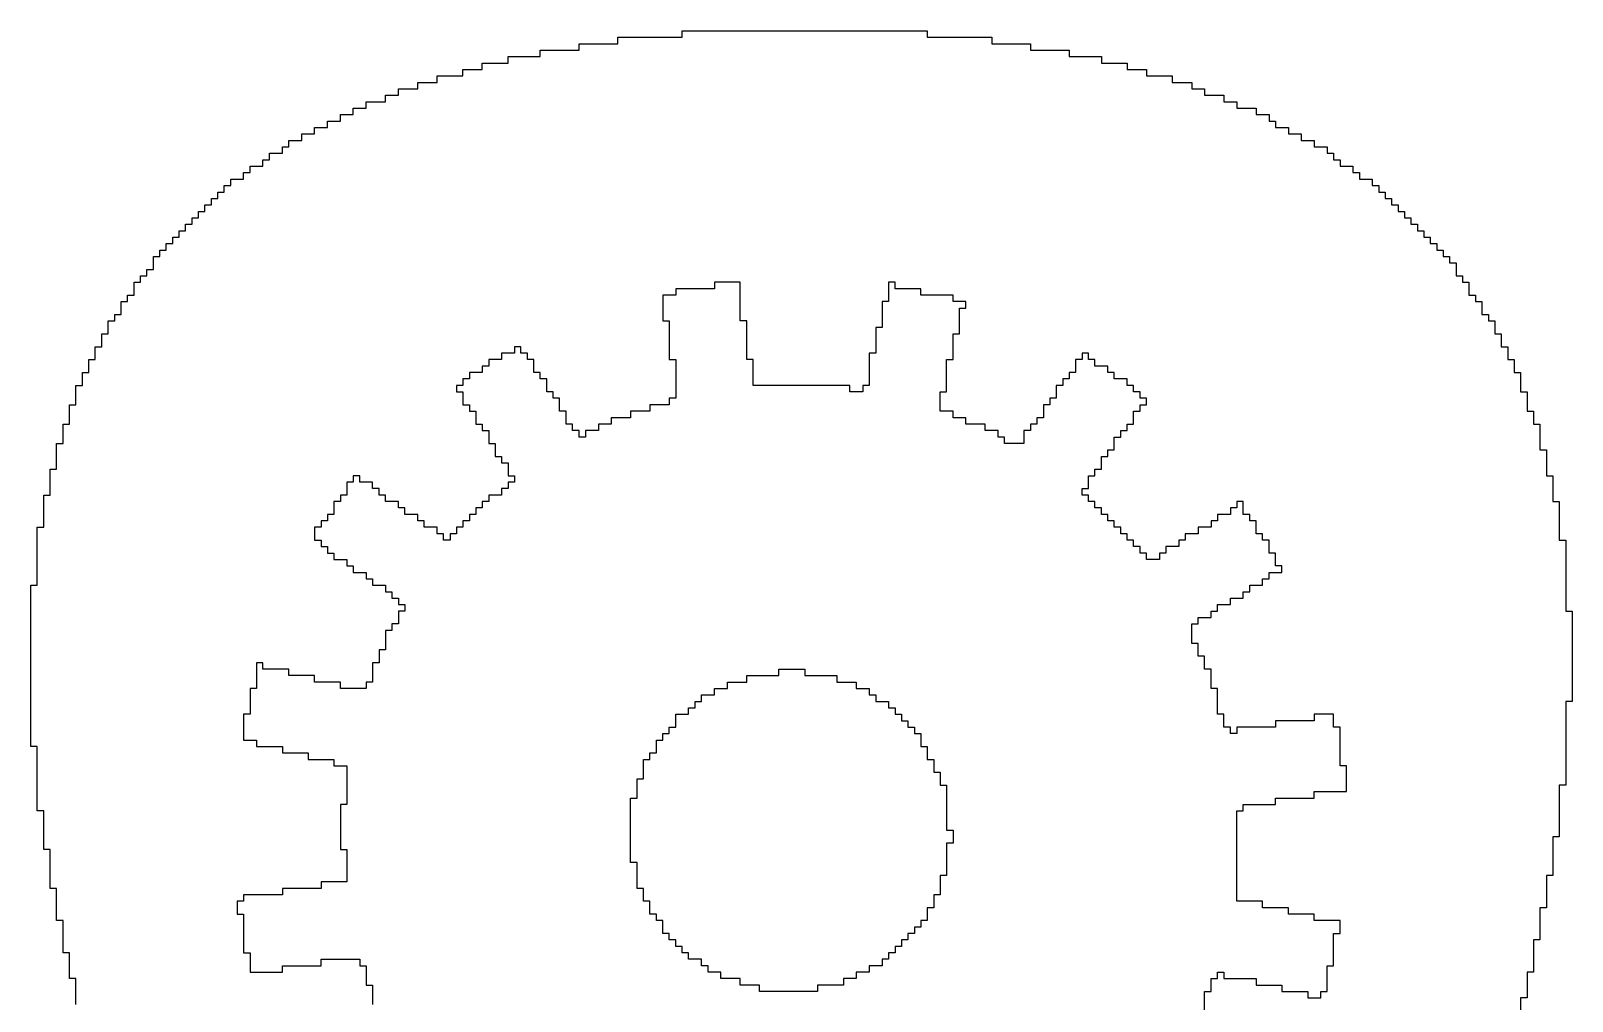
# Model space of a CAD drawing. Header units: inches. Extents: x 0 to 110, y 0 to 95.
# Drawn here: x 41.17 to 46.69, y 86.68 to 90.15 of the extents above; entities that cross this region are included whole.
import ezdxf

# ---------------------------------------------------------------- set-up
doc = ezdxf.new("R2010")
doc.units = ezdxf.units.IN
doc.layers.add('Top Overlay', color=2, linetype='Continuous')

msp = doc.modelspace()

# ---------------------------------------------------------------- linework, layer by layer
at = {"layer": 'Top Overlay'}
for p, q in [((43.2731, 90.1077), (43.2731, 90.1308)), ((43.2731, 90.1308), (43.5038, 90.1308)), ((43.5038, 90.1308), (43.5038, 90.1538)), ((43.5038, 90.1538), (44.3808, 90.1538)), ((44.3808, 90.1538), (44.3808, 90.1308)), ((44.3808, 90.1308), (44.6115, 90.1308)), ((44.6115, 90.1308), (44.6115, 90.1077)), ((42.9962, 90.0615), (42.9962, 90.0846)), ((42.9962, 90.0846), (43.1346, 90.0846)), ((43.1346, 90.0846), (43.1346, 90.1077)), ((43.1346, 90.1077), (43.2731, 90.1077)), ((44.6115, 90.1077), (44.75, 90.1077)), ((44.75, 90.1077), (44.75, 90.0846)), ((44.75, 90.0846), (44.8885, 90.0846)), ((44.8885, 90.0846), (44.8885, 90.0615)), ((42.7192, 89.9923), (42.7192, 90.0154)), ((42.7192, 90.0154), (42.7885, 90.0154)), ((42.7885, 90.0154), (42.7885, 90.0385)), ((42.7885, 90.0385), (42.8808, 90.0385)), ((42.8808, 90.0385), (42.8808, 90.0615)), ((42.8808, 90.0615), (42.9962, 90.0615)), ((44.8885, 90.0615), (45.0038, 90.0615)), ((45.0038, 90.0615), (45.0038, 90.0385)), ((45.0038, 90.0385), (45.0962, 90.0385)), ((45.0962, 90.0385), (45.0962, 90.0154)), ((45.0962, 90.0154), (45.1654, 90.0154)), ((45.1654, 90.0154), (45.1654, 89.9923)), ((42.5577, 89.9462), (42.5577, 89.9692)), ((42.5577, 89.9692), (42.6269, 89.9692)), ((42.6269, 89.9692), (42.6269, 89.9923)), ((42.6269, 89.9923), (42.7192, 89.9923)), ((45.1654, 89.9923), (45.2577, 89.9923)), ((45.2577, 89.9923), (45.2577, 89.9692)), ((45.2577, 89.9692), (45.3269, 89.9692)), ((45.3269, 89.9692), (45.3269, 89.9462)), ((42.4423, 89.9), (42.4423, 89.9231)), ((42.4423, 89.9231), (42.4885, 89.9231)), ((42.4885, 89.9231), (42.4885, 89.9462)), ((42.4885, 89.9462), (42.5577, 89.9462)), ((45.3269, 89.9462), (45.3731, 89.9462)), ((45.3731, 89.9462), (45.3731, 89.9231)), ((45.3731, 89.9231), (45.4423, 89.9231)), ((45.4423, 89.9231), (45.4423, 89.9)), ((42.2808, 89.8308), (42.2808, 89.8538)), ((42.2808, 89.8538), (42.3269, 89.8538)), ((42.3269, 89.8538), (42.3269, 89.8769)), ((42.3269, 89.8769), (42.3731, 89.8769)), ((42.3731, 89.8769), (42.3731, 89.9)), ((42.3731, 89.9), (42.4423, 89.9)), ((45.4423, 89.9), (45.4885, 89.9)), ((45.4885, 89.9), (45.4885, 89.8769)), ((45.4885, 89.8769), (45.5577, 89.8769)), ((45.5577, 89.8769), (45.5577, 89.8538)), ((45.5577, 89.8538), (45.6038, 89.8538)), ((45.6038, 89.8538), (45.6038, 89.8308)), ((42.1885, 89.7846), (42.1885, 89.8077)), ((42.1885, 89.8077), (42.2346, 89.8077)), ((42.2346, 89.8077), (42.2346, 89.8308)), ((42.2346, 89.8308), (42.2808, 89.8308)), ((45.6038, 89.8308), (45.6269, 89.8308)), ((45.6269, 89.8308), (45.6269, 89.8077)), ((45.6269, 89.8077), (45.6731, 89.8077)), ((45.6731, 89.8077), (45.6731, 89.7846)), ((42.0731, 89.7154), (42.0731, 89.7385)), ((42.0731, 89.7385), (42.0962, 89.7385)), ((42.0962, 89.7385), (42.0962, 89.7615)), ((42.0962, 89.7615), (42.1423, 89.7615)), ((42.1423, 89.7615), (42.1423, 89.7846)), ((42.1423, 89.7846), (42.1885, 89.7846)), ((45.6731, 89.7846), (45.7192, 89.7846)), ((45.7192, 89.7846), (45.7192, 89.7615)), ((45.7192, 89.7615), (45.7654, 89.7615)), ((45.7654, 89.7615), (45.7654, 89.7385)), ((45.7654, 89.7385), (45.8115, 89.7385)), ((45.8115, 89.7385), (45.8115, 89.7154)), ((42.0038, 89.6692), (42.0038, 89.6923)), ((42.0038, 89.6923), (42.0269, 89.6923)), ((42.0269, 89.6923), (42.0269, 89.7154)), ((42.0269, 89.7154), (42.0731, 89.7154)), ((45.8115, 89.7154), (45.8346, 89.7154)), ((45.8346, 89.7154), (45.8346, 89.6923)), ((45.8346, 89.6923), (45.8577, 89.6923)), ((45.8577, 89.6923), (45.8577, 89.6692)), ((41.9346, 89.6231), (41.9346, 89.6462)), ((41.9346, 89.6462), (41.9577, 89.6462)), ((41.9577, 89.6462), (41.9577, 89.6692)), ((41.9577, 89.6692), (42.0038, 89.6692)), ((45.8577, 89.6692), (45.9038, 89.6692)), ((45.9038, 89.6692), (45.9038, 89.6462)), ((45.9038, 89.6462), (45.9269, 89.6462)), ((45.9269, 89.6462), (45.9269, 89.6231)), ((41.8423, 89.5538), (41.8423, 89.5769)), ((41.8423, 89.5769), (41.8654, 89.5769)), ((41.8654, 89.5769), (41.8654, 89.6)), ((41.8654, 89.6), (41.8885, 89.6)), ((41.8885, 89.6), (41.8885, 89.6231)), ((41.8885, 89.6231), (41.9346, 89.6231)), ((45.9269, 89.6231), (45.9731, 89.6231)), ((45.9731, 89.6231), (45.9731, 89.6)), ((45.9731, 89.6), (45.9962, 89.6)), ((45.9962, 89.6), (45.9962, 89.5769)), ((45.9962, 89.5769), (46.0192, 89.5769)), ((46.0192, 89.5769), (46.0192, 89.5538)), ((41.7962, 89.5077), (41.7962, 89.5308)), ((41.7962, 89.5308), (41.8192, 89.5308)), ((41.8192, 89.5308), (41.8192, 89.5538)), ((41.8192, 89.5538), (41.8423, 89.5538)), ((46.0192, 89.5538), (46.0423, 89.5538)), ((46.0423, 89.5538), (46.0423, 89.5308)), ((46.0423, 89.5308), (46.0654, 89.5308)), ((46.0654, 89.5308), (46.0654, 89.5077)), ((41.7269, 89.4385), (41.7269, 89.4615)), ((41.7269, 89.4615), (41.75, 89.4615)), ((41.75, 89.4615), (41.75, 89.4846)), ((41.75, 89.4846), (41.7731, 89.4846)), ((41.7731, 89.4846), (41.7731, 89.5077)), ((41.7731, 89.5077), (41.7962, 89.5077)), ((46.0654, 89.5077), (46.0885, 89.5077)), ((46.0885, 89.5077), (46.0885, 89.4846)), ((46.0885, 89.4846), (46.1115, 89.4846)), ((46.1115, 89.4846), (46.1115, 89.4615)), ((46.1115, 89.4615), (46.1346, 89.4615)), ((46.1346, 89.4615), (46.1346, 89.4385)), ((41.6808, 89.3923), (41.6808, 89.4154)), ((41.6808, 89.4154), (41.7038, 89.4154)), ((41.7038, 89.4154), (41.7038, 89.4385)), ((41.7038, 89.4385), (41.7269, 89.4385)), ((46.1346, 89.4385), (46.1577, 89.4385)), ((46.1577, 89.4385), (46.1577, 89.4154)), ((46.1577, 89.4154), (46.1808, 89.4154)), ((46.1808, 89.4154), (46.1808, 89.3923)), ((41.6346, 89.3462), (41.6346, 89.3692)), ((41.6346, 89.3692), (41.6577, 89.3692)), ((41.6577, 89.3692), (41.6577, 89.3923)), ((41.6577, 89.3923), (41.6808, 89.3923)), ((46.1808, 89.3923), (46.2038, 89.3923)), ((46.2038, 89.3923), (46.2038, 89.3692)), ((46.2038, 89.3692), (46.2269, 89.3692)), ((46.2269, 89.3692), (46.2269, 89.3462)), ((41.5885, 89.2769), (41.5885, 89.3)), ((41.5885, 89.3), (41.6115, 89.3)), ((41.6115, 89.3), (41.6115, 89.3462)), ((41.6115, 89.3462), (41.6346, 89.3462)), ((46.2269, 89.3462), (46.25, 89.3462)), ((46.25, 89.3462), (46.25, 89.3231)), ((46.25, 89.3231), (46.2731, 89.3231)), ((46.2731, 89.3231), (46.2731, 89.2769)), ((41.5423, 89.2077), (41.5423, 89.2538)), ((41.5423, 89.2538), (41.5654, 89.2538)), ((41.5654, 89.2538), (41.5654, 89.2769)), ((41.5654, 89.2769), (41.5885, 89.2769)), ((43.7115, 89.2538), (43.6192, 89.2538)), ((43.6192, 89.2538), (43.6192, 89.2308)), ((43.7115, 89.1154), (43.7115, 89.2538)), ((44.2654, 89.2538), (44.2423, 89.2538)), ((44.2423, 89.2538), (44.2423, 89.1846)), ((44.2654, 89.2308), (44.2654, 89.2538)), ((46.2731, 89.2769), (46.2962, 89.2769)), ((46.2962, 89.2769), (46.2962, 89.2538)), ((46.2962, 89.2538), (46.3192, 89.2538)), ((46.3192, 89.2538), (46.3192, 89.2077)), ((41.4962, 89.1385), (41.4962, 89.1846)), ((41.4962, 89.1846), (41.5192, 89.1846)), ((41.5192, 89.1846), (41.5192, 89.2077)), ((41.5192, 89.2077), (41.5423, 89.2077)), ((43.4808, 89.2077), (43.4346, 89.2077)), ((43.4346, 89.2077), (43.4346, 89.1154)), ((43.6192, 89.2308), (43.4808, 89.2308)), ((43.4808, 89.2308), (43.4808, 89.2077)), ((44.2423, 89.1846), (44.2192, 89.1846)), ((44.2192, 89.1846), (44.2192, 89.0923)), ((44.3577, 89.2308), (44.2654, 89.2308)), ((44.3577, 89.2077), (44.3577, 89.2308)), ((44.4731, 89.2077), (44.3577, 89.2077)), ((44.4731, 89.1846), (44.4731, 89.2077)), ((44.5192, 89.1846), (44.4731, 89.1846)), ((44.5192, 89.1615), (44.5192, 89.1846)), ((46.3192, 89.2077), (46.3423, 89.2077)), ((46.3423, 89.2077), (46.3423, 89.1846)), ((46.3423, 89.1846), (46.3654, 89.1846)), ((46.3654, 89.1846), (46.3654, 89.1385)), ((41.4731, 89.1154), (41.4731, 89.1385)), ((41.4731, 89.1385), (41.4962, 89.1385)), ((44.4962, 89.0692), (44.4962, 89.1615)), ((44.4962, 89.1615), (44.5192, 89.1615)), ((46.3654, 89.1385), (46.3885, 89.1385)), ((46.3885, 89.1385), (46.3885, 89.1154)), ((41.45, 89.0692), (41.45, 89.1154)), ((41.45, 89.1154), (41.4731, 89.1154)), ((43.4346, 89.1154), (43.4577, 89.1154)), ((43.4577, 89.1154), (43.4577, 88.9769)), ((43.7346, 89.1154), (43.7115, 89.1154)), ((43.7346, 88.9769), (43.7346, 89.1154)), ((44.2192, 89.0923), (44.1962, 89.0923)), ((44.1962, 89.0923), (44.1962, 89)), ((46.3885, 89.1154), (46.4115, 89.1154)), ((46.4115, 89.1154), (46.4115, 89.0692)), ((41.4038, 88.9769), (41.4038, 89.0231)), ((41.4038, 89.0231), (41.4269, 89.0231)), ((41.4269, 89.0231), (41.4269, 89.0692)), ((41.4269, 89.0692), (41.45, 89.0692)), ((42.9269, 89.0231), (42.9038, 89.0231)), ((42.9038, 89.0231), (42.9038, 89)), ((42.9269, 89), (42.9269, 89.0231)), ((44.4731, 88.9769), (44.4731, 89.0692)), ((44.4731, 89.0692), (44.4962, 89.0692)), ((46.4115, 89.0692), (46.4346, 89.0692)), ((46.4346, 89.0692), (46.4346, 89.0231)), ((46.4346, 89.0231), (46.4577, 89.0231)), ((46.4577, 89.0231), (46.4577, 88.9769)), ((41.3808, 88.9308), (41.3808, 88.9769)), ((41.3808, 88.9769), (41.4038, 88.9769)), ((42.8577, 88.9769), (42.8115, 88.9769)), ((42.8115, 88.9769), (42.8115, 88.9538)), ((42.9038, 89), (42.8577, 89)), ((42.8577, 89), (42.8577, 88.9769)), ((42.95, 89), (42.9269, 89)), ((42.95, 88.9769), (42.95, 89)), ((42.9731, 88.9769), (42.95, 88.9769)), ((42.9731, 88.9308), (42.9731, 88.9769)), ((43.4577, 88.9769), (43.4808, 88.9769)), ((43.4808, 88.9769), (43.4808, 88.8385)), ((43.7577, 88.9769), (43.7346, 88.9769)), ((43.7577, 88.8846), (43.7577, 88.9769)), ((44.1962, 89), (44.1731, 89)), ((44.1731, 89), (44.1731, 88.8846)), ((44.45, 88.8615), (44.45, 88.9769)), ((44.45, 88.9769), (44.4731, 88.9769)), ((44.9346, 88.9769), (44.9115, 88.9769)), ((44.9115, 88.9769), (44.9115, 88.9308)), ((44.9577, 89), (44.9346, 89)), ((44.9346, 89), (44.9346, 88.9769)), ((44.9577, 88.9769), (44.9577, 89)), ((44.9808, 88.9769), (44.9577, 88.9769)), ((44.9808, 88.9538), (44.9808, 88.9769)), ((46.4577, 88.9769), (46.4808, 88.9769)), ((46.4808, 88.9769), (46.4808, 88.9308)), ((41.3577, 88.8846), (41.3577, 88.9308)), ((41.3577, 88.9308), (41.3808, 88.9308)), ((42.7885, 88.9308), (42.7423, 88.9308)), ((42.7423, 88.9308), (42.7423, 88.9077)), ((42.8115, 88.9538), (42.7885, 88.9538)), ((42.7885, 88.9538), (42.7885, 88.9308)), ((42.9962, 88.9308), (42.9731, 88.9308)), ((42.9962, 88.9077), (42.9962, 88.9308)), ((44.9115, 88.9308), (44.8885, 88.9308)), ((44.8885, 88.9308), (44.8885, 88.9077)), ((45.0269, 88.9538), (44.9808, 88.9538)), ((45.0269, 88.9308), (45.0269, 88.9538)), ((45.05, 88.9308), (45.0269, 88.9308)), ((45.05, 88.9077), (45.05, 88.9308)), ((46.4808, 88.9308), (46.5038, 88.9308)), ((46.5038, 88.9308), (46.5038, 88.8615)), ((41.3346, 88.8154), (41.3346, 88.8846)), ((41.3346, 88.8846), (41.3577, 88.8846)), ((42.7192, 88.8846), (42.6962, 88.8846)), ((42.6962, 88.8846), (42.6962, 88.8615)), ((42.6962, 88.8615), (42.7192, 88.8615)), ((42.7423, 88.9077), (42.7192, 88.9077)), ((42.7192, 88.9077), (42.7192, 88.8846)), ((42.7192, 88.8615), (42.7192, 88.8154)), ((43.0192, 88.9077), (42.9962, 88.9077)), ((43.0192, 88.8615), (43.0192, 88.9077)), ((43.0423, 88.8615), (43.0192, 88.8615)), ((43.0423, 88.8385), (43.0423, 88.8615)), ((44.1038, 88.8846), (43.7577, 88.8846)), ((44.1038, 88.8615), (44.1038, 88.8846)), ((44.15, 88.8615), (44.1038, 88.8615)), ((44.1731, 88.8846), (44.15, 88.8846)), ((44.15, 88.8846), (44.15, 88.8615)), ((44.4269, 88.7923), (44.4269, 88.8615)), ((44.4269, 88.8615), (44.45, 88.8615)), ((44.8654, 88.8846), (44.8423, 88.8846)), ((44.8423, 88.8846), (44.8423, 88.8385)), ((44.8885, 88.9077), (44.8654, 88.9077)), ((44.8654, 88.9077), (44.8654, 88.8846)), ((45.0962, 88.9077), (45.05, 88.9077)), ((45.0962, 88.8846), (45.0962, 88.9077)), ((45.1192, 88.8846), (45.0962, 88.8846)), ((45.1192, 88.8615), (45.1192, 88.8846)), ((45.1423, 88.8615), (45.1192, 88.8615)), ((45.1423, 88.8385), (45.1423, 88.8615)), ((46.5038, 88.8615), (46.5269, 88.8615)), ((46.5269, 88.8615), (46.5269, 88.7923)), ((41.3115, 88.7462), (41.3115, 88.8154)), ((41.3115, 88.8154), (41.3346, 88.8154)), ((42.7192, 88.8154), (42.7423, 88.8154)), ((42.7423, 88.8154), (42.7423, 88.7923)), ((43.0654, 88.8385), (43.0423, 88.8385)), ((43.0654, 88.7923), (43.0654, 88.8385)), ((43.4577, 88.8154), (43.3885, 88.8154)), ((43.3885, 88.8154), (43.3885, 88.7923)), ((43.4808, 88.8385), (43.4577, 88.8385)), ((43.4577, 88.8385), (43.4577, 88.8154)), ((44.8192, 88.8154), (44.7962, 88.8154)), ((44.7962, 88.8154), (44.7962, 88.7692)), ((44.8423, 88.8385), (44.8192, 88.8385)), ((44.8192, 88.8385), (44.8192, 88.8154)), ((45.1654, 88.8385), (45.1423, 88.8385)), ((45.1423, 88.7923), (45.1423, 88.8154)), ((45.1423, 88.8154), (45.1654, 88.8154)), ((45.1654, 88.8154), (45.1654, 88.8385)), ((41.2885, 88.6769), (41.2885, 88.7462)), ((41.2885, 88.7462), (41.3115, 88.7462)), ((42.7423, 88.7923), (42.7654, 88.7923)), ((42.7654, 88.7923), (42.7654, 88.7462)), ((42.7654, 88.7462), (42.7885, 88.7462)), ((42.7885, 88.7462), (42.7885, 88.7231)), ((43.0885, 88.7923), (43.0654, 88.7923)), ((43.0885, 88.7462), (43.0885, 88.7923)), ((43.1115, 88.7462), (43.0885, 88.7462)), ((43.1115, 88.7231), (43.1115, 88.7462)), ((43.25, 88.7462), (43.2038, 88.7462)), ((43.2038, 88.7462), (43.2038, 88.7231)), ((43.3192, 88.7692), (43.25, 88.7692)), ((43.25, 88.7692), (43.25, 88.7462)), ((43.3885, 88.7923), (43.3192, 88.7923)), ((43.3192, 88.7923), (43.3192, 88.7692)), ((44.4731, 88.7923), (44.4269, 88.7923)), ((44.4731, 88.7692), (44.4731, 88.7923)), ((44.5192, 88.7692), (44.4731, 88.7692)), ((44.5192, 88.7462), (44.5192, 88.7692)), ((44.5885, 88.7462), (44.5192, 88.7462)), ((44.5885, 88.7231), (44.5885, 88.7462)), ((44.7731, 88.7462), (44.75, 88.7462)), ((44.75, 88.7462), (44.75, 88.7231)), ((44.7962, 88.7692), (44.7731, 88.7692)), ((44.7731, 88.7692), (44.7731, 88.7462)), ((45.0962, 88.7231), (45.0962, 88.7462)), ((45.0962, 88.7462), (45.1192, 88.7462)), ((45.1192, 88.7462), (45.1192, 88.7923)), ((45.1192, 88.7923), (45.1423, 88.7923)), ((46.5269, 88.7923), (46.55, 88.7923)), ((46.55, 88.7923), (46.55, 88.7462)), ((46.55, 88.7462), (46.5731, 88.7462)), ((46.5731, 88.7462), (46.5731, 88.6538)), ((42.7885, 88.7231), (42.8115, 88.7231)), ((42.8115, 88.7231), (42.8115, 88.6769)), ((43.1346, 88.7231), (43.1115, 88.7231)), ((43.1346, 88.7), (43.1346, 88.7231)), ((43.1577, 88.7), (43.1346, 88.7)), ((43.2038, 88.7231), (43.1577, 88.7231)), ((43.1577, 88.7231), (43.1577, 88.7)), ((44.6346, 88.7231), (44.5885, 88.7231)), ((44.6346, 88.7), (44.6346, 88.7231)), ((44.6577, 88.7), (44.6346, 88.7)), ((44.6577, 88.6769), (44.6577, 88.7)), ((44.75, 88.7231), (44.7269, 88.7231)), ((44.7269, 88.7231), (44.7269, 88.6769)), ((45.05, 88.6538), (45.05, 88.7)), ((45.05, 88.7), (45.0731, 88.7)), ((45.0731, 88.7), (45.0731, 88.7231)), ((45.0731, 88.7231), (45.0962, 88.7231)), ((41.2654, 88.5846), (41.2654, 88.6769)), ((41.2654, 88.6769), (41.2885, 88.6769)), ((42.8115, 88.6769), (42.8346, 88.6769)), ((42.8346, 88.6769), (42.8346, 88.6308)), ((44.7269, 88.6769), (44.6577, 88.6769)), ((45.0269, 88.6308), (45.0269, 88.6538)), ((45.0269, 88.6538), (45.05, 88.6538)), ((46.5731, 88.6538), (46.5962, 88.6538)), ((46.5962, 88.6538), (46.5962, 88.5615)), ((41.2423, 88.4923), (41.2423, 88.5846)), ((41.2423, 88.5846), (41.2654, 88.5846)), ((42.8346, 88.6308), (42.8577, 88.6308)), ((42.8577, 88.6308), (42.8577, 88.6077)), ((42.8577, 88.6077), (42.8808, 88.6077)), ((42.8808, 88.6077), (42.8808, 88.5615)), ((44.9808, 88.5615), (44.9808, 88.5846)), ((44.9808, 88.5846), (45.0038, 88.5846)), ((45.0038, 88.5846), (45.0038, 88.6308)), ((45.0038, 88.6308), (45.0269, 88.6308)), ((42.3269, 88.5385), (42.3038, 88.5385)), ((42.3038, 88.5385), (42.3038, 88.4923)), ((42.35, 88.5615), (42.3269, 88.5615)), ((42.3269, 88.5615), (42.3269, 88.5385)), ((42.35, 88.5385), (42.35, 88.5615)), ((42.3962, 88.5385), (42.35, 88.5385)), ((42.3962, 88.5154), (42.3962, 88.5385)), ((42.8808, 88.5615), (42.9038, 88.5615)), ((42.9038, 88.5385), (42.8808, 88.5385)), ((42.8808, 88.5385), (42.8808, 88.5154)), ((42.9038, 88.5615), (42.9038, 88.5385)), ((44.9577, 88.5154), (44.9577, 88.5615)), ((44.9577, 88.5615), (44.9808, 88.5615)), ((46.5962, 88.5615), (46.6192, 88.5615)), ((46.6192, 88.5615), (46.6192, 88.4692)), ((41.2192, 88.3769), (41.2192, 88.4923)), ((41.2192, 88.4923), (41.2423, 88.4923)), ((42.2808, 88.4692), (42.2577, 88.4692)), ((42.2577, 88.4692), (42.2577, 88.4231)), ((42.3038, 88.4923), (42.2808, 88.4923)), ((42.2808, 88.4923), (42.2808, 88.4692)), ((42.4192, 88.5154), (42.3962, 88.5154)), ((42.4192, 88.4923), (42.4192, 88.5154)), ((42.4423, 88.4923), (42.4192, 88.4923)), ((42.4423, 88.4692), (42.4423, 88.4923)), ((42.4885, 88.4692), (42.4423, 88.4692)), ((42.4885, 88.4462), (42.4885, 88.4692)), ((42.8115, 88.4692), (42.7885, 88.4692)), ((42.7885, 88.4692), (42.7885, 88.4462)), ((42.8577, 88.4923), (42.8115, 88.4923)), ((42.8115, 88.4923), (42.8115, 88.4692)), ((42.8808, 88.5154), (42.8577, 88.5154)), ((42.8577, 88.5154), (42.8577, 88.4923)), ((44.9346, 88.4923), (44.9346, 88.5154)), ((44.9346, 88.5154), (44.9577, 88.5154)), ((44.9577, 88.4923), (44.9346, 88.4923)), ((44.9577, 88.4692), (44.9577, 88.4923)), ((44.9808, 88.4692), (44.9577, 88.4692)), ((44.9808, 88.4462), (44.9808, 88.4692)), ((45.5115, 88.4692), (45.4885, 88.4692)), ((45.4885, 88.4692), (45.4885, 88.4462)), ((45.5115, 88.4231), (45.5115, 88.4692)), ((46.6192, 88.4692), (46.6423, 88.4692)), ((46.6423, 88.4692), (46.6423, 88.3308)), ((42.2577, 88.4231), (42.2346, 88.4231)), ((42.2346, 88.4231), (42.2346, 88.4)), ((42.5115, 88.4462), (42.4885, 88.4462)), ((42.5115, 88.4231), (42.5115, 88.4462)), ((42.5577, 88.4231), (42.5115, 88.4231)), ((42.5577, 88.4), (42.5577, 88.4231)), ((42.7654, 88.4231), (42.7423, 88.4231)), ((42.7423, 88.4231), (42.7423, 88.4)), ((42.7885, 88.4462), (42.7654, 88.4462)), ((42.7654, 88.4462), (42.7654, 88.4231)), ((45.0038, 88.4462), (44.9808, 88.4462)), ((45.0038, 88.4231), (45.0038, 88.4462)), ((45.0269, 88.4231), (45.0038, 88.4231)), ((45.0269, 88.4), (45.0269, 88.4231)), ((45.4654, 88.4231), (45.4192, 88.4231)), ((45.4192, 88.4231), (45.4192, 88.4)), ((45.4885, 88.4462), (45.4654, 88.4462)), ((45.4654, 88.4462), (45.4654, 88.4231)), ((45.5346, 88.4231), (45.5115, 88.4231)), ((45.5346, 88.4), (45.5346, 88.4231)), ((41.1962, 88.1692), (41.1962, 88.3769)), ((41.1962, 88.3769), (41.2192, 88.3769)), ((42.2115, 88.3769), (42.1885, 88.3769)), ((42.1885, 88.3769), (42.1885, 88.3308)), ((42.2346, 88.4), (42.2115, 88.4)), ((42.2115, 88.4), (42.2115, 88.3769)), ((42.5808, 88.4), (42.5577, 88.4)), ((42.5808, 88.3769), (42.5808, 88.4)), ((42.6269, 88.3769), (42.5808, 88.3769)), ((42.6269, 88.3538), (42.6269, 88.3769)), ((42.7192, 88.3769), (42.6962, 88.3769)), ((42.6962, 88.3769), (42.6962, 88.3538)), ((42.7423, 88.4), (42.7192, 88.4)), ((42.7192, 88.4), (42.7192, 88.3769)), ((45.05, 88.4), (45.0269, 88.4)), ((45.05, 88.3769), (45.05, 88.4)), ((45.0731, 88.3769), (45.05, 88.3769)), ((45.0731, 88.3538), (45.0731, 88.3769)), ((45.3962, 88.3769), (45.35, 88.3769)), ((45.35, 88.3769), (45.35, 88.3538)), ((45.4192, 88.4), (45.3962, 88.4)), ((45.3962, 88.4), (45.3962, 88.3769)), ((45.5577, 88.4), (45.5346, 88.4)), ((45.5577, 88.3538), (45.5577, 88.4)), ((42.1885, 88.3308), (42.2115, 88.3308)), ((42.2115, 88.3308), (42.2115, 88.3077)), ((42.2115, 88.3077), (42.2346, 88.3077)), ((42.2346, 88.3077), (42.2346, 88.2846)), ((42.65, 88.3538), (42.6269, 88.3538)), ((42.65, 88.3308), (42.65, 88.3538)), ((42.6731, 88.3308), (42.65, 88.3308)), ((42.6962, 88.3538), (42.6731, 88.3538)), ((42.6731, 88.3538), (42.6731, 88.3308)), ((45.0962, 88.3538), (45.0731, 88.3538)), ((45.0962, 88.3308), (45.0962, 88.3538)), ((45.1192, 88.3308), (45.0962, 88.3308)), ((45.1192, 88.3077), (45.1192, 88.3308)), ((45.1423, 88.3077), (45.1192, 88.3077)), ((45.1423, 88.2846), (45.1423, 88.3077)), ((45.2808, 88.3077), (45.2346, 88.3077)), ((45.2346, 88.3077), (45.2346, 88.2846)), ((45.3038, 88.3308), (45.2808, 88.3308)), ((45.2808, 88.3308), (45.2808, 88.3077)), ((45.35, 88.3538), (45.3038, 88.3538)), ((45.3038, 88.3538), (45.3038, 88.3308)), ((45.5808, 88.3538), (45.5577, 88.3538)), ((45.5808, 88.3308), (45.5808, 88.3538)), ((45.6038, 88.3308), (45.5808, 88.3308)), ((45.6038, 88.2846), (45.6038, 88.3308)), ((46.6423, 88.3308), (46.6654, 88.3308)), ((46.6654, 88.3308), (46.6654, 88.0769)), ((42.2346, 88.2846), (42.2577, 88.2846)), ((42.2577, 88.2846), (42.2577, 88.2615)), ((42.2577, 88.2615), (42.3038, 88.2615)), ((42.3038, 88.2615), (42.3038, 88.2385)), ((45.1654, 88.2846), (45.1423, 88.2846)), ((45.1654, 88.2615), (45.1654, 88.2846)), ((45.2115, 88.2615), (45.1654, 88.2615)), ((45.2346, 88.2846), (45.2115, 88.2846)), ((45.2115, 88.2846), (45.2115, 88.2615)), ((45.6269, 88.2846), (45.6038, 88.2846)), ((45.6269, 88.2385), (45.6269, 88.2846)), ((42.3038, 88.2385), (42.3269, 88.2385)), ((42.3269, 88.2385), (42.3269, 88.2154)), ((42.3269, 88.2154), (42.3731, 88.2154)), ((42.3731, 88.2154), (42.3731, 88.1923)), ((42.3731, 88.1923), (42.3962, 88.1923)), ((42.3962, 88.1923), (42.3962, 88.1692)), ((45.5808, 88.1692), (45.5808, 88.1923)), ((45.5808, 88.1923), (45.6038, 88.1923)), ((45.6038, 88.1923), (45.6038, 88.2154)), ((45.6038, 88.2154), (45.65, 88.2154)), ((45.65, 88.2385), (45.6269, 88.2385)), ((45.65, 88.2154), (45.65, 88.2385)), ((41.1731, 87.5923), (41.1731, 88.1692)), ((41.1731, 88.1692), (41.1962, 88.1692)), ((42.3962, 88.1692), (42.4423, 88.1692)), ((42.4423, 88.1692), (42.4423, 88.1462)), ((42.4423, 88.1462), (42.4654, 88.1462)), ((42.4654, 88.1462), (42.4654, 88.1231)), ((45.5115, 88.1231), (45.5115, 88.1462)), ((45.5115, 88.1462), (45.5346, 88.1462)), ((45.5346, 88.1462), (45.5346, 88.1692)), ((45.5346, 88.1692), (45.5808, 88.1692)), ((42.4654, 88.1231), (42.4885, 88.1231)), ((42.4885, 88.1231), (42.4885, 88.1)), ((42.4885, 88.1), (42.5115, 88.1)), ((42.5115, 88.1), (42.5115, 88.0769)), ((45.4192, 88.0769), (45.4192, 88.1)), ((45.4192, 88.1), (45.4654, 88.1)), ((45.4654, 88.1), (45.4654, 88.1231)), ((45.4654, 88.1231), (45.5115, 88.1231)), ((42.4885, 88.0308), (42.4654, 88.0308)), ((42.4654, 88.0308), (42.4654, 88.0077)), ((42.5115, 88.0769), (42.4885, 88.0769)), ((42.4885, 88.0769), (42.4885, 88.0308)), ((45.3269, 87.9615), (45.3269, 88.0308)), ((45.3269, 88.0308), (45.35, 88.0308)), ((45.35, 88.0308), (45.35, 88.0538)), ((45.35, 88.0538), (45.3962, 88.0538)), ((45.3962, 88.0538), (45.3962, 88.0769)), ((45.3962, 88.0769), (45.4192, 88.0769)), ((46.6654, 88.0769), (46.6885, 88.0769)), ((46.6885, 88.0769), (46.6885, 87.7538)), ((42.4654, 88.0077), (42.4423, 88.0077)), ((42.4423, 88.0077), (42.4423, 87.9385)), ((42.4423, 87.9385), (42.4192, 87.9385)), ((42.4192, 87.9385), (42.4192, 87.8923)), ((45.35, 87.9615), (45.3269, 87.9615)), ((45.35, 87.9154), (45.35, 87.9615)), ((45.3731, 87.9154), (45.35, 87.9154)), ((45.3731, 87.8692), (45.3731, 87.9154)), ((42.0038, 87.8923), (41.9808, 87.8923)), ((41.9808, 87.8923), (41.9808, 87.8)), ((42.0038, 87.8692), (42.0038, 87.8923)), ((42.0962, 87.8692), (42.0038, 87.8692)), ((42.0962, 87.8462), (42.0962, 87.8692)), ((42.4192, 87.8923), (42.3962, 87.8923)), ((42.3962, 87.8923), (42.3962, 87.8231)), ((43.85, 87.8462), (43.85, 87.8692)), ((43.85, 87.8692), (43.9423, 87.8692)), ((43.9423, 87.8692), (43.9423, 87.8462)), ((45.3962, 87.8692), (45.3731, 87.8692)), ((45.3962, 87.8), (45.3962, 87.8692)), ((42.1885, 87.8462), (42.0962, 87.8462)), ((42.1885, 87.8231), (42.1885, 87.8462)), ((42.2808, 87.8231), (42.1885, 87.8231)), ((42.2808, 87.8), (42.2808, 87.8231)), ((42.3962, 87.8231), (42.3731, 87.8231)), ((42.3731, 87.8231), (42.3731, 87.8)), ((43.6654, 87.8), (43.6654, 87.8231)), ((43.6654, 87.8231), (43.7346, 87.8231)), ((43.7346, 87.8231), (43.7346, 87.8462)), ((43.7346, 87.8462), (43.85, 87.8462)), ((43.9423, 87.8462), (44.0577, 87.8462)), ((44.0577, 87.8462), (44.0577, 87.8231)), ((44.0577, 87.8231), (44.1269, 87.8231)), ((44.1269, 87.8231), (44.1269, 87.8)), ((41.9808, 87.8), (41.9577, 87.8)), ((41.9577, 87.8), (41.9577, 87.7077)), ((42.3731, 87.8), (42.2808, 87.8)), ((43.55, 87.7308), (43.55, 87.7538)), ((43.55, 87.7538), (43.5731, 87.7538)), ((43.5731, 87.7538), (43.5731, 87.7769)), ((43.5731, 87.7769), (43.6192, 87.7769)), ((43.6192, 87.7769), (43.6192, 87.8)), ((43.6192, 87.8), (43.6654, 87.8)), ((44.1269, 87.8), (44.1731, 87.8)), ((44.1731, 87.8), (44.1731, 87.7769)), ((44.1731, 87.7769), (44.1962, 87.7769)), ((44.1962, 87.7769), (44.1962, 87.7538)), ((44.1962, 87.7538), (44.2423, 87.7538)), ((44.2423, 87.7538), (44.2423, 87.7308)), ((45.4192, 87.8), (45.3962, 87.8)), ((45.4192, 87.7077), (45.4192, 87.8)), ((46.6885, 87.7538), (46.6654, 87.7538)), ((46.6654, 87.7538), (46.6654, 87.4538)), ((41.9577, 87.7077), (41.9346, 87.7077)), ((41.9346, 87.7077), (41.9346, 87.6154)), ((43.4808, 87.6615), (43.4808, 87.7077)), ((43.4808, 87.7077), (43.5269, 87.7077)), ((43.5269, 87.7077), (43.5269, 87.7308)), ((43.5269, 87.7308), (43.55, 87.7308)), ((44.2423, 87.7308), (44.2654, 87.7308)), ((44.2654, 87.7308), (44.2654, 87.7077)), ((44.2654, 87.7077), (44.2885, 87.7077)), ((44.2885, 87.7077), (44.2885, 87.6846)), ((45.4423, 87.7077), (45.4192, 87.7077)), ((45.4423, 87.6615), (45.4423, 87.7077)), ((45.8346, 87.7077), (45.7654, 87.7077)), ((45.7654, 87.7077), (45.7654, 87.6846)), ((45.8346, 87.6615), (45.8346, 87.7077)), ((43.4577, 87.6385), (43.4577, 87.6615)), ((43.4577, 87.6615), (43.4808, 87.6615)), ((44.2885, 87.6846), (44.3115, 87.6846)), ((44.3115, 87.6846), (44.3115, 87.6615)), ((44.3115, 87.6615), (44.3346, 87.6615)), ((44.3346, 87.6615), (44.3346, 87.6385)), ((45.4654, 87.6615), (45.4423, 87.6615)), ((45.4654, 87.6385), (45.4654, 87.6615)), ((45.6269, 87.6615), (45.4885, 87.6615)), ((45.4885, 87.6615), (45.4885, 87.6385)), ((45.7654, 87.6846), (45.6269, 87.6846)), ((45.6269, 87.6846), (45.6269, 87.6615)), ((45.8577, 87.6615), (45.8346, 87.6615)), ((45.8577, 87.5231), (45.8577, 87.6615)), ((41.1962, 87.5923), (41.1731, 87.5923)), ((41.1962, 87.3615), (41.1962, 87.5923)), ((41.9346, 87.6154), (41.9808, 87.6154)), ((41.9808, 87.6154), (41.9808, 87.5923)), ((41.9808, 87.5923), (42.0731, 87.5923)), ((42.0731, 87.5923), (42.0731, 87.5692)), ((43.4115, 87.5692), (43.4115, 87.6154)), ((43.4115, 87.6154), (43.4346, 87.6154)), ((43.4346, 87.6154), (43.4346, 87.6385)), ((43.4346, 87.6385), (43.4577, 87.6385)), ((44.3346, 87.6385), (44.3577, 87.6385)), ((44.3577, 87.6385), (44.3577, 87.5923)), ((44.3577, 87.5923), (44.3808, 87.5923)), ((44.3808, 87.5923), (44.3808, 87.5462)), ((45.4885, 87.6385), (45.4654, 87.6385)), ((42.0731, 87.5692), (42.1654, 87.5692)), ((42.1654, 87.5692), (42.1654, 87.5462)), ((42.1654, 87.5462), (42.2577, 87.5462)), ((42.2577, 87.5462), (42.2577, 87.5231)), ((43.3654, 87.4769), (43.3654, 87.5462)), ((43.3654, 87.5462), (43.3885, 87.5462)), ((43.3885, 87.5462), (43.3885, 87.5692)), ((43.3885, 87.5692), (43.4115, 87.5692)), ((44.3808, 87.5462), (44.4038, 87.5462)), ((44.4038, 87.5462), (44.4038, 87.5)), ((42.2577, 87.5231), (42.3038, 87.5231)), ((42.3038, 87.5231), (42.3038, 87.3846)), ((43.3423, 87.4077), (43.3423, 87.4769)), ((43.3423, 87.4769), (43.3654, 87.4769)), ((44.4038, 87.5), (44.4269, 87.5)), ((44.4269, 87.5), (44.4269, 87.4538)), ((45.8808, 87.5231), (45.8577, 87.5231)), ((45.8808, 87.4308), (45.8808, 87.5231)), ((44.4269, 87.4538), (44.45, 87.4538)), ((44.45, 87.4538), (44.45, 87.2923)), ((45.7654, 87.4077), (45.7654, 87.4308)), ((45.7654, 87.4308), (45.8808, 87.4308)), ((46.6654, 87.4538), (46.6423, 87.4538)), ((46.6423, 87.4538), (46.6423, 87.2692)), ((42.3038, 87.3846), (42.2808, 87.3846)), ((42.2808, 87.3846), (42.2808, 87.2231)), ((43.3192, 87.1769), (43.3192, 87.4077)), ((43.3192, 87.4077), (43.3423, 87.4077)), ((45.5115, 87.3615), (45.5115, 87.3846)), ((45.5115, 87.3846), (45.6269, 87.3846)), ((45.6269, 87.3846), (45.6269, 87.4077)), ((45.6269, 87.4077), (45.7654, 87.4077)), ((41.2192, 87.3615), (41.1962, 87.3615)), ((41.2192, 87.2231), (41.2192, 87.3615)), ((45.4885, 87.0385), (45.4885, 87.3615)), ((45.4885, 87.3615), (45.5115, 87.3615)), ((44.45, 87.2923), (44.4731, 87.2923)), ((44.4731, 87.2923), (44.4731, 87.2462)), ((46.6423, 87.2692), (46.6192, 87.2692)), ((46.6192, 87.2692), (46.6192, 87.1308)), ((41.2423, 87.2231), (41.2192, 87.2231)), ((41.2423, 87.0846), (41.2423, 87.2231)), ((42.2808, 87.2231), (42.3038, 87.2231)), ((42.3038, 87.2231), (42.3038, 87.1077)), ((44.4731, 87.2462), (44.45, 87.2462)), ((44.45, 87.2462), (44.45, 87.1308)), ((43.3423, 87.1769), (43.3192, 87.1769)), ((43.3423, 87.0846), (43.3423, 87.1769)), ((42.3038, 87.1077), (42.2115, 87.1077)), ((42.2115, 87.1077), (42.2115, 87.0846)), ((44.45, 87.1308), (44.4269, 87.1308)), ((44.4269, 87.1308), (44.4269, 87.0615)), ((46.6192, 87.1308), (46.5962, 87.1308)), ((46.5962, 87.1308), (46.5962, 87.0154)), ((41.2654, 87.0846), (41.2423, 87.0846)), ((41.2654, 86.9692), (41.2654, 87.0846)), ((41.9346, 87.0385), (41.9115, 87.0385)), ((41.9115, 87.0385), (41.9115, 86.9923)), ((42.0731, 87.0615), (41.9346, 87.0615)), ((41.9346, 87.0615), (41.9346, 87.0385)), ((42.2115, 87.0846), (42.0731, 87.0846)), ((42.0731, 87.0846), (42.0731, 87.0615)), ((43.3654, 87.0846), (43.3423, 87.0846)), ((43.3654, 87.0385), (43.3654, 87.0846)), ((43.3885, 87.0385), (43.3654, 87.0385)), ((43.3885, 86.9923), (43.3885, 87.0385)), ((44.4269, 87.0615), (44.4038, 87.0615)), ((44.4038, 87.0615), (44.4038, 87.0154)), ((45.5808, 87.0385), (45.4885, 87.0385)), ((45.5808, 87.0154), (45.5808, 87.0385)), ((41.9115, 86.9923), (41.9346, 86.9923)), ((41.9346, 86.9923), (41.9346, 86.8538)), ((43.4115, 86.9923), (43.3885, 86.9923)), ((43.4115, 86.9692), (43.4115, 86.9923)), ((44.4038, 87.0154), (44.3808, 87.0154)), ((44.3808, 87.0154), (44.3808, 86.9692)), ((45.6731, 87.0154), (45.5808, 87.0154)), ((45.6731, 86.9923), (45.6731, 87.0154)), ((45.7654, 86.9923), (45.6731, 86.9923)), ((45.7654, 86.9692), (45.7654, 86.9923)), ((46.5962, 87.0154), (46.5731, 87.0154)), ((46.5731, 87.0154), (46.5731, 86.9)), ((41.2885, 86.9692), (41.2654, 86.9692)), ((41.2885, 86.8538), (41.2885, 86.9692)), ((43.4346, 86.9692), (43.4115, 86.9692)), ((43.4346, 86.9231), (43.4346, 86.9692)), ((43.4577, 86.9231), (43.4346, 86.9231)), ((43.4577, 86.9), (43.4577, 86.9231)), ((44.3346, 86.9231), (44.3115, 86.9231)), ((44.3115, 86.9231), (44.3115, 86.9)), ((44.3577, 86.9462), (44.3346, 86.9462)), ((44.3346, 86.9462), (44.3346, 86.9231)), ((44.3808, 86.9692), (44.3577, 86.9692)), ((44.3577, 86.9692), (44.3577, 86.9462)), ((45.8577, 86.9692), (45.7654, 86.9692)), ((45.8346, 86.8077), (45.8346, 86.9231)), ((45.8346, 86.9231), (45.8577, 86.9231)), ((45.8577, 86.9231), (45.8577, 86.9692)), ((43.4808, 86.9), (43.4577, 86.9)), ((43.4808, 86.8769), (43.4808, 86.9)), ((43.5038, 86.8769), (43.4808, 86.8769)), ((43.5038, 86.8538), (43.5038, 86.8769)), ((44.2885, 86.8769), (44.2654, 86.8769)), ((44.2654, 86.8769), (44.2654, 86.8538)), ((44.3115, 86.9), (44.2885, 86.9)), ((44.2885, 86.9), (44.2885, 86.8769)), ((46.5731, 86.9), (46.55, 86.9)), ((46.55, 86.9), (46.55, 86.7846)), ((41.3115, 86.8538), (41.2885, 86.8538)), ((41.3115, 86.7615), (41.3115, 86.8538)), ((41.9346, 86.8538), (41.9577, 86.8538)), ((41.9577, 86.8538), (41.9577, 86.7846)), ((42.2115, 86.8077), (42.2115, 86.8308)), ((42.2115, 86.8308), (42.35, 86.8308)), ((42.35, 86.8308), (42.35, 86.8077)), ((43.5269, 86.8538), (43.5038, 86.8538)), ((43.5269, 86.8308), (43.5269, 86.8538)), ((43.5731, 86.8308), (43.5269, 86.8308)), ((43.5731, 86.8077), (43.5731, 86.8308)), ((44.2423, 86.8308), (44.2192, 86.8308)), ((44.2192, 86.8308), (44.2192, 86.8077)), ((44.2654, 86.8538), (44.2423, 86.8538)), ((44.2423, 86.8538), (44.2423, 86.8308)), ((41.3346, 86.7615), (41.3115, 86.7615)), ((41.3346, 86.6692), (41.3346, 86.7615)), ((41.9577, 86.7846), (42.0731, 86.7846)), ((42.0731, 86.7846), (42.0731, 86.8077)), ((42.0731, 86.8077), (42.2115, 86.8077)), ((42.35, 86.8077), (42.3731, 86.8077)), ((42.3731, 86.8077), (42.3731, 86.7385)), ((43.5962, 86.8077), (43.5731, 86.8077)), ((43.5962, 86.7846), (43.5962, 86.8077)), ((43.6423, 86.7846), (43.5962, 86.7846)), ((43.6423, 86.7615), (43.6423, 86.7846)), ((43.7115, 86.7615), (43.6423, 86.7615)), ((43.7115, 86.7385), (43.7115, 86.7615)), ((44.1269, 86.7615), (44.0808, 86.7615)), ((44.0808, 86.7615), (44.0808, 86.7385)), ((44.1731, 86.7846), (44.1269, 86.7846)), ((44.1269, 86.7846), (44.1269, 86.7615)), ((44.2192, 86.8077), (44.1731, 86.8077)), ((44.1731, 86.8077), (44.1731, 86.7846)), ((45.3962, 86.7154), (45.3962, 86.7615)), ((45.3962, 86.7615), (45.4192, 86.7615)), ((45.4192, 86.7615), (45.4192, 86.7846)), ((45.4192, 86.7846), (45.4423, 86.7846)), ((45.4423, 86.7846), (45.4423, 86.7615)), ((45.4423, 86.7615), (45.5577, 86.7615)), ((45.5577, 86.7615), (45.5577, 86.7385)), ((45.8115, 86.7154), (45.8115, 86.8077)), ((45.8115, 86.8077), (45.8346, 86.8077)), ((46.55, 86.7846), (46.5269, 86.7846)), ((46.5269, 86.7846), (46.5269, 86.6923)), ((42.3731, 86.7385), (42.3962, 86.7385)), ((42.3962, 86.7385), (42.3962, 86.6692)), ((43.7808, 86.7385), (43.7115, 86.7385)), ((43.7808, 86.7154), (43.7808, 86.7385)), ((43.9885, 86.7154), (43.7808, 86.7154)), ((44.0808, 86.7385), (43.9885, 86.7385)), ((43.9885, 86.7385), (43.9885, 86.7154)), ((45.3731, 86.6462), (45.3731, 86.7154)), ((45.3731, 86.7154), (45.3962, 86.7154)), ((45.5577, 86.7385), (45.65, 86.7385)), ((45.65, 86.7385), (45.65, 86.7154)), ((45.65, 86.7154), (45.7423, 86.7154)), ((45.7423, 86.7154), (45.7423, 86.6923)), ((45.7885, 86.6923), (45.7885, 86.7154)), ((45.7885, 86.7154), (45.8115, 86.7154)), ((45.7423, 86.6923), (45.7885, 86.6923)), ((46.5269, 86.6923), (46.5038, 86.6923)), ((46.5038, 86.6923), (46.5038, 86.6))]:
    msp.add_line(p, q, dxfattribs=at)

doc.saveas('drawing.dxf')
